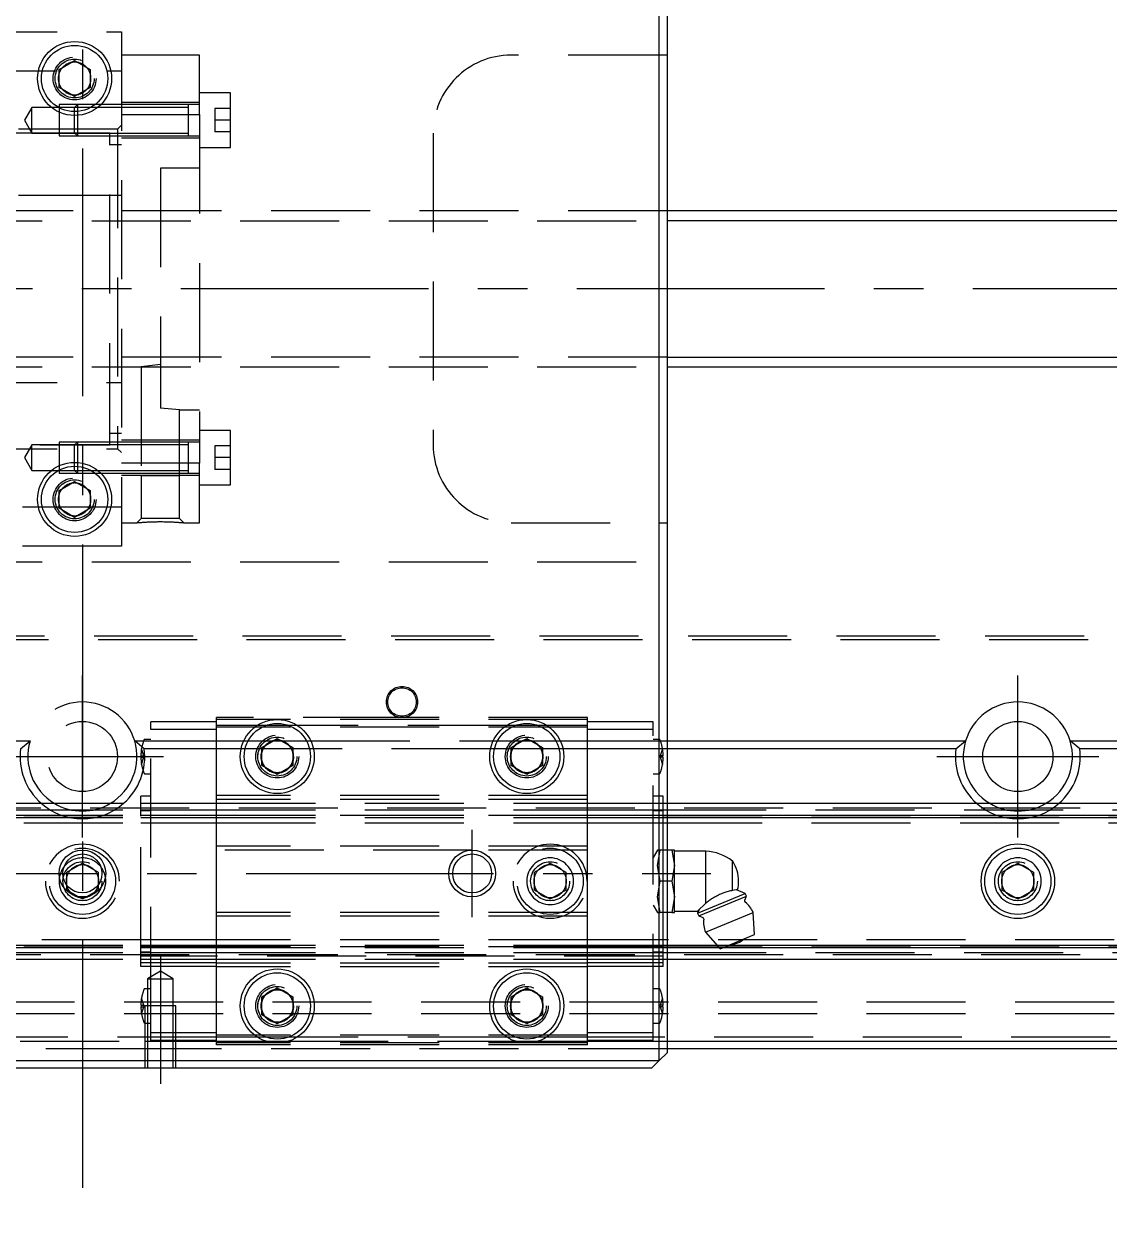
# Model space of a CAD drawing. Extents: x -14 to 1017, y -349 to 120.
# Drawn here: x 372.5 to 511.7, y -119.6 to 34 of the extents above; entities that cross this region are included whole.
import ezdxf

# ---------------------------------------------------------------- set-up
doc = ezdxf.new("R2010")
doc.units = 0
doc.linetypes.add('CENTER', pattern=[50.8, 31.75, -6.35, 6.35, -6.35])
doc.linetypes.add('DASHED', pattern=[19.05, 12.7, -6.35])
doc.layers.get('0').update_dxf_attribs({"linetype": 'CONTINUOUS'})
doc.layers.add('CENTER', color=1, linetype='CENTER')

msp = doc.modelspace()

# ---------------------------------------------------------------- linework, layer by layer
at = {"color": 7, "linetype": 'CONTINUOUS'}
for p, q in [((454, -99), (454, 99)), ((455, 98), (455, -98)), ((377, 28.15), (379, 29.31)), ((379, 29.31), (381, 28.15)), ((377, 25.85), (377, 28.15)), ((381, 28.15), (381, 25.85)), ((379, 24.69), (377, 25.85)), ((381, 25.85), (379, 24.69)), ((703, 10), (455, 10)), ((455, -10), (703, -10)), ((377, -25.85), (379, -24.69)), ((377, -28.15), (377, -25.85)), ((379, -24.69), (381, -25.85)), ((381, -25.85), (381, -28.15)), ((379, -29.31), (377, -28.15)), ((381, -28.15), (379, -29.31)), ((403, -58.85), (405, -57.69)), ((405, -57.69), (407, -58.85)), ((435, -58.85), (437, -57.69)), ((437, -57.69), (439, -58.85)), ((455, -58), (493.29, -58)), ((492.06, -59), (493.29, -58)), ((506.71, -58), (613.29, -58)), ((507.94, -59), (506.71, -58)), ((403, -61.15), (403, -58.85)), ((407, -58.85), (407, -61.15)), ((435, -61.15), (435, -58.85)), ((439, -58.85), (439, -61.15)), ((492.06, -59), (455, -59)), ((612.06, -59), (507.94, -59)), ((405, -62.31), (403, -61.15)), ((407, -61.15), (405, -62.31)), ((437, -62.31), (435, -61.15)), ((439, -61.15), (437, -62.31)), ((455, -66), (760, -66)), ((455, -67.52), (760, -67.52)), ((455, -67.8), (760, -67.8)), ((455.6, -72), (455, -72)), ((455.96, -72), (455.6, -72)), ((455.6, -72), (455.96, -74)), ((455.96, -74), (455.96, -72)), ((459.96, -72.15), (455.96, -72.15)), ((459.96, -78.83), (459.96, -72.15)), ((463.4, -77.18), (463.4, -73.4)), ((498, -74.85), (500, -73.69)), ((500, -73.69), (502, -74.85)), ((455.96, -74), (455.6, -76)), ((455.96, -78), (455.96, -74)), ((498, -77.15), (498, -74.85)), ((502, -74.85), (502, -77.15)), ((455.6, -76), (455, -76)), ((455.6, -76), (455.96, -78)), ((455.96, -78), (455.6, -80)), ((455.96, -80), (455.96, -78)), ((458.92, -80.08), (465.02, -77.56)), ((459.07, -80.45), (465.17, -77.93)), ((460.72, -78.27), (460.6, -78.35)), ((460.84, -78.2), (460.72, -78.27)), ((460.96, -78.12), (460.84, -78.2)), ((461.09, -78.05), (460.96, -78.12)), ((461.21, -77.98), (461.09, -78.05)), ((461.34, -77.91), (461.21, -77.98)), ((461.48, -77.85), (461.34, -77.91)), ((461.61, -77.78), (461.48, -77.85)), ((461.74, -77.72), (461.61, -77.78)), ((461.87, -77.66), (461.74, -77.72)), ((462, -77.61), (461.87, -77.66)), ((462.14, -77.55), (462, -77.61)), ((462.27, -77.5), (462.14, -77.55)), ((462.4, -77.46), (462.27, -77.5)), ((462.53, -77.41), (462.4, -77.46)), ((462.68, -77.36), (462.53, -77.41)), ((462.83, -77.32), (462.68, -77.36)), ((462.98, -77.28), (462.83, -77.32)), ((463.12, -77.24), (462.98, -77.28)), ((463.26, -77.21), (463.12, -77.24)), ((463.4, -77.18), (463.26, -77.21)), ((464.06, -77.07), (463.4, -77.18)), ((465.02, -77.56), (463.9, -77.09)), ((464.96, -78.44), (465.17, -77.93)), ((465.17, -77.93), (465.02, -77.56)), ((500, -78.31), (498, -77.15)), ((502, -77.15), (500, -78.31)), ((455.96, -79.85), (458.92, -79.85)), ((459.96, -78.83), (458.92, -79.85)), ((459.1, -79.64), (458.92, -80.08)), ((460.05, -78.75), (459.96, -78.83)), ((460.16, -78.67), (460.05, -78.75)), ((460.26, -78.59), (460.16, -78.67)), ((460.37, -78.51), (460.26, -78.59)), ((460.48, -78.43), (460.37, -78.51)), ((460.6, -78.35), (460.48, -78.43)), ((455.6, -80), (455, -80)), ((455.6, -80), (455.96, -80)), ((458.92, -80.08), (459.07, -80.45)), ((459.07, -80.45), (459.58, -80.66)), ((459.93, -82.53), (466.03, -80)), ((466.23, -82.84), (466.03, -80)), ((459.93, -82.53), (461.8, -84.68)), ((461.8, -84.68), (466.23, -82.84)), ((455, -84.2), (461.38, -84.2)), ((462.95, -84.2), (760, -84.2)), ((455, -84.48), (461.63, -84.48)), ((455, -86), (760, -86)), ((462.27, -84.48), (760, -84.48)), ((403, -90.85), (405, -89.69)), ((405, -89.69), (407, -90.85)), ((435, -90.85), (437, -89.69)), ((437, -89.69), (439, -90.85)), ((403, -93.15), (403, -90.85)), ((407, -90.85), (407, -93.15)), ((435, -93.15), (435, -90.85)), ((439, -90.85), (439, -93.15)), ((405, -94.31), (403, -93.15)), ((407, -93.15), (405, -94.31)), ((437, -94.31), (435, -93.15)), ((439, -93.15), (437, -94.31)), ((455, -96.5), (759, -96.5)), ((455, -98), (454, -99)), ((758, -97.5), (455, -97.5)), ((306, -99), (454, -99)), ((454, -99), (453, -100)), ((453, -100), (307, -100))]:
    msp.add_line(p, q, dxfattribs=at)
at = {"color": 3, "linetype": 'DASHED'}
for p, q in [((345, 33), (385, 33)), ((385, 33), (385, -33)), ((395, 30), (385, 30)), ((395, 22.36), (395, 30)), ((455, 30), (435, 30)), ((345, 28), (385, 28)), ((376.5, 27), (376.52, 27.3)), ((399, 25.15), (395, 25.15)), ((399, 18.15), (399, 25.15)), ((373.5, 23.3), (372.55, 21.65)), ((377, 23.3), (373.5, 23.3)), ((373.5, 20), (373.5, 23.3)), ((379.35, 23.65), (377, 23.65)), ((377, 23.65), (377, 23.25)), ((379, 23.3), (377, 23.3)), ((377, 23.25), (377, 22.69)), ((379.35, 23.65), (379, 23.3)), ((381.09, 23.3), (379, 23.3)), ((379, 22.75), (379, 23.3)), ((381.62, 23.65), (379.35, 23.65)), ((381.62, 23.65), (379.35, 23.65)), ((379.35, 23.65), (379.35, 22.76)), ((381.98, 23.3), (381.09, 23.3)), ((382.37, 23.65), (381.62, 23.65)), ((382.37, 23.65), (381.62, 23.65)), ((385, 23.3), (381.98, 23.3)), ((385, 23.65), (382.37, 23.65)), ((385, 23.65), (382.37, 23.65)), ((395, 23.9), (385, 23.9)), ((393.6, 23.65), (385, 23.65)), ((393.6, 23.3), (385, 23.3)), ((393.6, 23.65), (393.59, 23.65)), ((393.6, 23.65), (393.6, 23.65)), ((395, 23.65), (393.6, 23.65)), ((393.6, 23.3), (393.6, 23.65)), ((393.6, 19.65), (393.6, 23.65)), ((393.6, 20), (393.6, 23.3)), ((399, 23.15), (397, 23.15)), ((397, 23.15), (397, 21.65)), ((372.55, 21.65), (373.5, 20)), ((377, 22.69), (377, 19.65)), ((379, 22.25), (379, 22.75)), ((379, 20), (379, 22.25)), ((379.35, 22.76), (379.35, 22.26)), ((379.35, 22.26), (379.35, 19.65)), ((385, 22.36), (395, 22.36)), ((395, 22.36), (395, -22.36)), ((399, 21.65), (397, 21.65)), ((397, 21.65), (397, 20.15)), ((384.5, 20.5), (345, 20.5)), ((377, 20), (355.5, 20)), ((373.5, 20), (377, 20)), ((377, 20), (379, 20)), ((379, 20), (377, 20)), ((383.5, 20), (379, 20)), ((379, 20), (379.35, 19.65)), ((379, 20), (385, 20)), ((383.5, 19.65), (383.5, 20)), ((385, 21), (384.5, 20.5)), ((384.5, 20.5), (384.5, -20.5)), ((385, 20), (393.6, 20)), ((393.6, 19.65), (393.6, 20)), ((399, 20.15), (397, 20.15)), ((425, 20), (425, -20)), ((377, 19.65), (379.35, 19.65)), ((379.35, 19.65), (385, 19.65)), ((379.35, 19.65), (385, 19.65)), ((383.5, -19.65), (383.5, 19.65)), ((385, 18.5), (383.5, 18.5)), ((385, 19.65), (393.6, 19.65)), ((385, 19.4), (395, 19.4)), ((393.59, 19.65), (393.6, 19.65)), ((393.6, 19.65), (393.6, 19.65)), ((393.6, 19.65), (395, 19.65)), ((395, 18.15), (399, 18.15)), ((395, 15.5), (390, 15.5)), ((390, 15.5), (390, -15.3)), ((384.5, 12), (345, 12)), ((385, 12), (384.5, 12)), ((455, 10), (305, 10)), ((305, 8.75), (455, 8.75)), ((455, -8.75), (305, -8.75)), ((305, -10), (455, -10)), ((390, -9.69), (387.54, -10)), ((387.54, -10), (387.54, -24)), ((345, -12), (384.5, -12)), ((384.5, -12), (385, -12)), ((384.5, -12), (385, -12)), ((392.46, -15.5), (390, -15.3)), ((392.46, -24), (392.46, -15.5)), ((392.46, -15.5), (395, -15.5)), ((399, -18.15), (395, -18.15)), ((399, -25.15), (399, -18.15)), ((379.35, -19.65), (377, -19.65)), ((377, -19.65), (377, -22.69)), ((379.35, -19.65), (379, -20)), ((385, -19.65), (379.35, -19.65)), ((385, -19.65), (379.35, -19.65)), ((379.35, -19.65), (379.35, -22.26)), ((383.5, -18.5), (385, -18.5)), ((383.5, -20), (383.5, -19.65)), ((395, -19.4), (385, -19.4)), ((393.6, -19.65), (385, -19.65)), ((393.6, -19.65), (393.59, -19.65)), ((395, -19.65), (393.6, -19.65)), ((393.6, -19.65), (393.6, -19.65)), ((393.6, -20), (393.6, -19.65)), ((393.6, -23.65), (393.6, -19.65)), ((345, -20.5), (384.5, -20.5)), ((355.5, -20), (377, -20)), ((373.5, -20), (372.55, -21.65)), ((377, -20), (373.5, -20)), ((373.5, -21.65), (373.5, -20)), ((379, -20), (377, -20)), ((377, -20), (379, -20)), ((379, -20), (383.5, -20)), ((385, -20), (379, -20)), ((379, -22.25), (379, -20)), ((384.5, -20.5), (385, -21)), ((393.6, -20), (385, -20)), ((393.6, -23.3), (393.6, -20)), ((399, -20.15), (397, -20.15)), ((397, -20.15), (397, -21.65)), ((372.55, -21.65), (373.5, -23.3)), ((373.5, -23.3), (373.5, -21.65)), ((377, -22.69), (377, -23.25)), ((379, -22.75), (379, -22.25)), ((379, -23.3), (379, -22.75)), ((379.35, -22.26), (379.35, -22.76)), ((379.35, -22.76), (379.35, -23.65)), ((395, -22.36), (385, -22.36)), ((395, -30), (395, -22.36)), ((399, -21.65), (397, -21.65)), ((397, -21.65), (397, -23.15)), ((373.5, -23.3), (377, -23.3)), ((377, -23.25), (377, -23.65)), ((377, -23.3), (379, -23.3)), ((377, -23.65), (379.35, -23.65)), ((379, -23.3), (379.35, -23.65)), ((379, -23.3), (381.09, -23.3)), ((379.35, -23.65), (381.62, -23.65)), ((379.35, -23.65), (381.62, -23.65)), ((381.09, -23.3), (381.98, -23.3)), ((381.62, -23.65), (382.37, -23.65)), ((381.62, -23.65), (382.37, -23.65)), ((381.98, -23.3), (385, -23.3)), ((382.37, -23.65), (385, -23.65)), ((382.37, -23.65), (385, -23.65)), ((385, -23.3), (393.6, -23.3)), ((385, -23.65), (393.6, -23.65)), ((385, -23.9), (395, -23.9)), ((392.46, -24), (387.54, -24)), ((387.55, -24), (387.55, -29.45)), ((392.45, -29.45), (392.45, -24)), ((393.59, -23.65), (393.6, -23.65)), ((393.6, -23.65), (393.6, -23.3)), ((393.6, -23.65), (395, -23.65)), ((393.6, -23.65), (393.6, -23.65)), ((399, -23.15), (397, -23.15)), ((395, -25.15), (399, -25.15)), ((376.5, -27), (376.52, -26.7)), ((385, -28), (345, -28)), ((385, -30), (387, -30)), ((387.55, -29.45), (387, -30)), ((387, -30), (387.01, -30)), ((387, -30), (387, -30)), ((387.01, -30), (387.02, -30)), ((387.02, -30), (387.04, -30)), ((387.04, -30), (387.06, -29.99)), ((387.06, -29.99), (387.08, -29.99)), ((387.08, -29.99), (387.11, -29.99)), ((387.11, -29.99), (387.15, -29.99)), ((387.15, -29.99), (387.19, -29.98)), ((387.19, -29.98), (387.24, -29.98)), ((387.24, -29.98), (387.3, -29.97)), ((387.3, -29.97), (387.37, -29.97)), ((387.37, -29.97), (387.44, -29.96)), ((387.44, -29.96), (387.52, -29.96)), ((387.52, -29.96), (387.61, -29.95)), ((392.45, -29.45), (387.55, -29.45)), ((387.61, -29.95), (387.7, -29.94)), ((387.7, -29.94), (387.8, -29.94)), ((387.8, -29.94), (387.9, -29.93)), ((387.9, -29.93), (388.01, -29.92)), ((388.01, -29.92), (388.12, -29.92)), ((388.12, -29.92), (388.24, -29.91)), ((388.24, -29.91), (388.35, -29.9)), ((388.35, -29.9), (388.48, -29.9)), ((388.48, -29.9), (388.61, -29.89)), ((388.61, -29.89), (388.74, -29.89)), ((388.74, -29.89), (388.87, -29.88)), ((388.87, -29.88), (389.01, -29.88)), ((389.01, -29.88), (389.15, -29.87)), ((389.15, -29.87), (389.28, -29.87)), ((389.28, -29.87), (389.42, -29.87)), ((389.42, -29.87), (389.57, -29.87)), ((389.57, -29.87), (389.71, -29.86)), ((389.71, -29.86), (389.85, -29.86)), ((389.85, -29.86), (390, -29.86)), ((390, -29.86), (390.15, -29.86)), ((390.15, -29.86), (390.29, -29.86)), ((390.29, -29.86), (390.43, -29.87)), ((390.43, -29.87), (390.57, -29.87)), ((390.57, -29.87), (390.72, -29.87)), ((390.72, -29.87), (390.85, -29.87)), ((390.85, -29.87), (390.99, -29.88)), ((390.99, -29.88), (391.13, -29.88)), ((391.13, -29.88), (391.26, -29.89)), ((391.26, -29.89), (391.39, -29.89)), ((391.39, -29.89), (391.52, -29.9)), ((391.52, -29.9), (391.65, -29.9)), ((391.65, -29.9), (391.76, -29.91)), ((391.76, -29.91), (391.88, -29.92)), ((391.88, -29.92), (391.99, -29.92)), ((391.99, -29.92), (392.1, -29.93)), ((392.1, -29.93), (392.2, -29.94)), ((392.2, -29.94), (392.3, -29.94)), ((392.3, -29.94), (392.39, -29.95)), ((392.39, -29.95), (392.48, -29.96)), ((393, -30), (392.45, -29.45)), ((392.48, -29.96), (392.54, -29.96)), ((392.54, -29.96), (392.6, -29.97)), ((392.6, -29.97), (392.66, -29.97)), ((392.66, -29.97), (392.71, -29.98)), ((392.71, -29.98), (392.76, -29.98)), ((392.76, -29.98), (392.81, -29.98)), ((392.81, -29.98), (392.85, -29.99)), ((392.85, -29.99), (392.89, -29.99)), ((392.89, -29.99), (392.92, -29.99)), ((392.92, -29.99), (392.94, -29.99)), ((392.94, -29.99), (392.97, -30)), ((392.97, -30), (392.99, -30)), ((393, -30), (392.98, -30)), ((392.99, -30), (393, -30)), ((393, -30), (393, -30)), ((393, -30), (395, -30)), ((435, -30), (455, -30)), ((385, -33), (345, -33)), ((305, -35), (455, -35)), ((0.5, -44.5), (759.5, -44.5)), ((1, -45), (759, -45)), ((397.2, -56), (397.2, -55)), ((421, -55), (397.2, -55)), ((444.8, -55.25), (397.2, -55.25)), ((444.8, -55), (421, -55)), ((444.8, -56), (444.8, -55)), ((388.77, -56.55), (388.77, -55.55)), ((397.2, -55.55), (388.77, -55.55)), ((388.77, -92), (388.77, -56.55)), ((397.2, -56.55), (388.77, -56.55)), ((402.44, -56), (397.2, -56)), ((397.2, -65), (397.2, -56)), ((444.8, -56.25), (397.2, -56.25)), ((403.56, -56), (402.44, -56)), ((406.44, -56), (403.56, -56)), ((407.56, -56), (406.44, -56)), ((434.44, -56), (407.56, -56)), ((435.56, -56), (434.44, -56)), ((438.44, -56), (435.56, -56)), ((439.56, -56), (438.44, -56)), ((444.8, -56), (439.56, -56)), ((453.23, -55.55), (444.8, -55.55)), ((444.8, -65), (444.8, -56)), ((453.23, -56.55), (444.8, -56.55)), ((453.23, -56.55), (453.23, -55.55)), ((453.23, -95.45), (453.23, -56.55)), ((362.8, -58), (373.29, -58)), ((372.06, -59), (373.29, -58)), ((386.71, -58), (397.2, -58)), ((387.94, -59), (386.71, -58)), ((388.77, -57.8), (387.99, -57.8)), ((397.2, -58), (400.69, -58)), ((400.69, -58), (401.25, -58)), ((401.25, -58), (403.11, -58)), ((403.11, -58), (403.5, -58)), ((403.5, -58), (404.36, -58)), ((404.36, -58), (404.46, -58)), ((404.46, -58), (404.5, -58)), ((404.5, -58), (405.5, -58)), ((405.5, -58), (405.54, -58)), ((405.54, -58), (405.64, -58)), ((405.64, -58), (406.5, -58)), ((406.5, -58), (406.89, -58)), ((406.89, -58), (408.75, -58)), ((408.75, -58), (409.31, -58)), ((409.31, -58), (432.69, -58)), ((432.69, -58), (433.25, -58)), ((433.25, -58), (435.11, -58)), ((435.11, -58), (435.5, -58)), ((435.5, -58), (436.36, -58)), ((436.36, -58), (436.46, -58)), ((436.46, -58), (436.5, -58)), ((436.5, -58), (437.5, -58)), ((437.5, -58), (437.54, -58)), ((437.54, -58), (437.64, -58)), ((437.64, -58), (438.5, -58)), ((438.5, -58), (438.89, -58)), ((438.89, -58), (440.75, -58)), ((440.75, -58), (441.31, -58)), ((441.31, -58), (444.8, -58)), ((444.8, -58), (453.23, -58)), ((454.01, -57.8), (453.23, -57.8)), ((453.23, -58), (454.16, -58)), ((454.16, -58), (455, -58)), ((387.58, -59.9), (387.5, -59.9)), ((387.9, -59.9), (387.58, -59)), ((387.58, -59.9), (387.9, -59.9)), ((387.58, -60.1), (387.58, -59.9)), ((387.9, -59.9), (387.94, -60)), ((397.2, -59), (387.94, -59)), ((400.36, -59), (397.2, -59)), ((400.87, -59), (400.36, -59)), ((402.44, -59), (400.87, -59)), ((402.71, -59), (402.44, -59)), ((402.5, -60), (402.53, -59.59)), ((403, -59), (402.71, -59)), ((403.15, -59), (403, -59)), ((403.2, -59), (403.15, -59)), ((406.8, -59), (403.2, -59)), ((406.85, -59), (406.8, -59)), ((407, -59), (406.85, -59)), ((407.29, -59), (407, -59)), ((407.56, -59), (407.29, -59)), ((409.13, -59), (407.56, -59)), ((409.64, -59), (409.13, -59)), ((432.36, -59), (409.64, -59)), ((432.87, -59), (432.36, -59)), ((434.44, -59), (432.87, -59)), ((434.71, -59), (434.44, -59)), ((434.5, -60), (434.53, -59.59)), ((435, -59), (434.71, -59)), ((435.15, -59), (435, -59)), ((435.2, -59), (435.15, -59)), ((438.8, -59), (435.2, -59)), ((438.85, -59), (438.8, -59)), ((439, -59), (438.85, -59)), ((439.29, -59), (439, -59)), ((439.56, -59), (439.29, -59)), ((441.13, -59), (439.56, -59)), ((441.64, -59), (441.13, -59)), ((444.8, -59), (441.64, -59)), ((453.23, -59), (444.8, -59)), ((454.42, -59), (453.23, -59)), ((454.1, -59.9), (454.06, -60)), ((454.42, -59), (454.1, -59.9)), ((454.42, -59.9), (454.1, -59.9)), ((455, -59), (454.42, -59)), ((454.5, -59.9), (454.42, -59.9)), ((454.42, -59.9), (454.42, -60.1)), ((387.5, -60.1), (387.58, -60.1)), ((387.58, -61), (387.9, -60.1)), ((387.58, -60.1), (387.9, -60.1)), ((387.9, -60.1), (387.94, -60)), ((454.1, -60.1), (454.06, -60)), ((454.1, -60.1), (454.42, -61)), ((454.42, -60.1), (454.1, -60.1)), ((454.42, -60.1), (454.5, -60.1)), ((387.99, -62.2), (388.77, -62.2)), ((453.23, -62.2), (454.01, -62.2)), ((371.23, -66), (372.5, -66)), ((372.5, -66), (387.5, -66)), ((388.77, -65.07), (387.5, -65.07)), ((387.5, -67.67), (387.5, -65.07)), ((388.77, -65.08), (387.5, -65.08)), ((387.5, -66), (397.2, -66)), ((397.2, -65.5), (397.2, -65)), ((444.8, -65), (397.2, -65)), ((397.2, -71.5), (397.2, -65.5)), ((444.8, -65.5), (397.2, -65.5)), ((397.2, -66), (444.8, -66)), ((444.8, -65.5), (444.8, -65)), ((444.8, -71.5), (444.8, -65.5)), ((444.8, -66), (453.23, -66)), ((454.5, -65.07), (453.23, -65.07)), ((454.5, -65.08), (453.23, -65.08)), ((453.23, -66), (454.5, -66)), ((454.5, -67.67), (454.5, -65.07)), ((454.5, -66), (455, -66)), ((0, -66.6), (760, -66.6)), ((371.23, -66.85), (372.5, -66.85)), ((371.23, -67.52), (372.5, -67.52)), ((372.5, -66.85), (387.5, -66.85)), ((372.5, -67.52), (387.5, -67.52)), ((372.5, -67.58), (387.5, -67.58)), ((387.5, -66.85), (397.2, -66.85)), ((387.5, -66.92), (388.77, -66.92)), ((387.5, -67.52), (397.2, -67.52)), ((397.2, -67.58), (387.5, -67.58)), ((397.2, -66.85), (444.8, -66.85)), ((397.2, -67.52), (444.8, -67.52)), ((444.8, -67.58), (397.2, -67.58)), ((444.8, -66.85), (453.23, -66.85)), ((444.8, -67.52), (453.23, -67.52)), ((453.23, -67.58), (444.8, -67.58)), ((453.23, -66.85), (454.5, -66.85)), ((453.23, -66.92), (454.5, -66.92)), ((453.23, -67.52), (454.5, -67.52)), ((454.5, -67.58), (453.23, -67.58)), ((454.5, -66.85), (455, -66.85)), ((454.5, -67.52), (455, -67.52)), ((454.5, -67.58), (760, -67.58)), ((455, -66.85), (760, -66.85)), ((371.23, -67.8), (372.5, -67.8)), ((372.5, -67.8), (387.5, -67.8)), ((372.5, -68.5), (387.5, -68.5)), ((387.5, -84.33), (387.5, -67.67)), ((387.5, -67.8), (397.2, -67.8)), ((387.5, -68.5), (397.2, -68.5)), ((397.2, -67.8), (444.8, -67.8)), ((397.2, -68.5), (444.8, -68.5)), ((444.8, -67.8), (453.23, -67.8)), ((444.8, -68.5), (453.23, -68.5)), ((453.23, -67.8), (454.5, -67.8)), ((453.23, -68.5), (454.5, -68.5)), ((454.5, -72), (454.5, -67.67)), ((454.5, -67.8), (455, -67.8)), ((454.5, -68.5), (760, -68.5)), ((397.2, -72), (397.2, -71.5)), ((444.8, -71.5), (397.2, -71.5)), ((397.2, -80), (397.2, -72)), ((430, -72), (397.2, -72)), ((444.8, -72), (430, -72)), ((444.8, -72), (444.8, -71.5)), ((444.8, -80), (444.8, -72)), ((453.78, -72), (453.23, -72.94)), ((454.13, -72), (453.78, -72)), ((453.78, -74), (454.13, -72)), ((455, -72), (454.13, -72)), ((454.5, -80), (454.5, -72)), ((378, -74.85), (380, -73.69)), ((380, -73.69), (382, -74.85)), ((438, -74.85), (440, -73.69)), ((440, -73.69), (442, -74.85)), ((378, -76.5), (378, -74.85)), ((382, -74.85), (382, -76.5)), ((438, -77.15), (438, -74.85)), ((442, -74.85), (442, -77.15)), ((454.13, -76), (453.78, -74)), ((377.5, -76), (377.53, -75.59)), ((378, -77.15), (378, -76.5)), ((382, -76.5), (382, -77.15)), ((437.5, -76), (437.53, -75.59)), ((453.78, -78), (454.13, -76)), ((455, -76), (454.13, -76)), ((497.5, -76), (497.53, -75.59)), ((380, -78.31), (378, -77.15)), ((382, -77.15), (380, -78.31)), ((440, -78.31), (438, -77.15)), ((442, -77.15), (440, -78.31)), ((454.13, -80), (453.78, -78)), ((453.23, -79.06), (453.78, -80)), ((397.2, -80.5), (397.2, -80)), ((444.8, -80), (397.2, -80)), ((397.2, -86.5), (397.2, -80.5)), ((444.8, -80.5), (397.2, -80.5)), ((444.8, -80.5), (444.8, -80)), ((444.8, -86.5), (444.8, -80.5)), ((453.78, -80), (454.13, -80)), ((455, -80), (454.13, -80)), ((454.5, -84.33), (454.5, -80)), ((371.23, -84.2), (372.5, -84.2)), ((387.5, -83.5), (372.5, -83.5)), ((372.5, -84.2), (387.5, -84.2)), ((372.5, -84.42), (387.5, -84.42)), ((397.2, -83.5), (387.5, -83.5)), ((387.5, -84.2), (397.2, -84.2)), ((387.5, -86.93), (387.5, -84.33)), ((397.2, -84.42), (387.5, -84.42)), ((444.8, -83.5), (397.2, -83.5)), ((397.2, -84.2), (444.8, -84.2)), ((444.8, -84.42), (397.2, -84.42)), ((453.23, -83.5), (444.8, -83.5)), ((444.8, -84.2), (453.23, -84.2)), ((453.23, -84.42), (444.8, -84.42)), ((454.5, -83.5), (453.23, -83.5)), ((453.23, -84.2), (454.5, -84.2)), ((454.5, -84.42), (453.23, -84.42)), ((760, -83.5), (454.5, -83.5)), ((454.5, -84.2), (455, -84.2)), ((454.5, -86.93), (454.5, -84.33)), ((454.5, -84.42), (760, -84.42)), ((461.38, -84.2), (462.95, -84.2)), ((0, -85.4), (760, -85.4)), ((371.23, -84.48), (372.5, -84.48)), ((371.23, -85.15), (372.5, -85.15)), ((371.23, -86), (372.5, -86)), ((372.5, -84.48), (387.5, -84.48)), ((372.5, -85.15), (387.5, -85.15)), ((372.5, -86), (387.5, -86)), ((387.5, -84.48), (397.2, -84.48)), ((388.77, -85.08), (387.5, -85.08)), ((387.5, -85.15), (397.2, -85.15)), ((454.5, -85.6), (387.5, -85.6)), ((387.5, -86), (397.2, -86)), ((397.2, -84.48), (444.8, -84.48)), ((397.2, -85.15), (444.8, -85.15)), ((397.2, -86), (444.8, -86)), ((444.8, -84.48), (453.23, -84.48)), ((444.8, -85.15), (453.23, -85.15)), ((444.8, -86), (453.23, -86)), ((453.23, -84.48), (454.5, -84.48)), ((454.5, -85.08), (453.23, -85.08)), ((453.23, -85.15), (454.5, -85.15)), ((453.23, -86), (454.5, -86)), ((454.5, -84.48), (455, -84.48)), ((454.5, -85.15), (455, -85.15)), ((454.5, -86), (455, -86)), ((455, -85.15), (760, -85.15)), ((461.63, -84.48), (462.27, -84.48)), ((388.77, -86.46), (387.5, -86.46)), ((388.77, -86.92), (387.5, -86.92)), ((388.77, -86.93), (387.5, -86.93)), ((390, -87.55), (388.35, -88.5)), ((397.2, -86.46), (388.77, -86.46)), ((397.2, -86.93), (388.77, -86.93)), ((391.65, -88.5), (390, -87.55)), ((397.2, -87), (397.2, -86.5)), ((444.8, -86.5), (397.2, -86.5)), ((397.2, -96), (397.2, -87)), ((444.8, -87), (397.2, -87)), ((453.23, -86.46), (444.8, -86.46)), ((444.8, -87), (444.8, -86.5)), ((453.23, -86.93), (444.8, -86.93)), ((444.8, -96), (444.8, -87)), ((454.5, -86.46), (453.23, -86.46)), ((454.5, -86.92), (453.23, -86.92)), ((454.5, -86.93), (453.23, -86.93)), ((388.35, -88.5), (388.35, -92)), ((388.35, -88.5), (391.65, -88.5)), ((391.65, -92), (391.65, -88.5)), ((388.77, -89.8), (387.99, -89.8)), ((454.01, -89.8), (453.23, -89.8)), ((760, -91.5), (0, -91.5)), ((387.58, -91.9), (387.5, -91.9)), ((387.5, -92.1), (387.58, -92.1)), ((387.9, -91.9), (387.58, -91)), ((387.58, -91.9), (387.9, -91.9)), ((387.58, -92.1), (387.58, -91.9)), ((387.58, -93), (387.9, -92.1)), ((387.58, -92.1), (387.9, -92.1)), ((387.9, -91.9), (387.94, -92)), ((387.9, -92.1), (387.94, -92)), ((388, -92), (388, -100)), ((392, -92), (388, -92)), ((388.35, -92), (388.35, -100)), ((388.77, -95.45), (388.77, -92)), ((391.65, -100), (391.65, -92)), ((392, -100), (392, -92)), ((402.5, -92), (402.53, -91.59)), ((434.5, -92), (434.53, -91.59)), ((454.1, -91.9), (454.06, -92)), ((454.1, -92.1), (454.06, -92)), ((454.42, -91), (454.1, -91.9)), ((454.42, -91.9), (454.1, -91.9)), ((454.1, -92.1), (454.42, -93)), ((454.42, -92.1), (454.1, -92.1)), ((454.5, -91.9), (454.42, -91.9)), ((454.42, -91.9), (454.42, -92.1)), ((454.42, -92.1), (454.5, -92.1)), ((760, -93), (0, -93)), ((387.99, -94.2), (388, -94.2)), ((388, -94.2), (388.77, -94.2)), ((453.23, -94.2), (454.01, -94.2)), ((397.2, -96), (362.8, -96)), ((372, -96.5), (388, -96.5)), ((388, -96.5), (392, -96.5)), ((388.77, -96.45), (388.77, -95.45)), ((392, -95.45), (388.77, -95.45)), ((392, -96.45), (388.77, -96.45)), ((397.2, -95.45), (392, -95.45)), ((397.2, -96.45), (392, -96.45)), ((392, -96.5), (397.2, -96.5)), ((444.8, -95.75), (397.2, -95.75)), ((397.2, -97), (397.2, -96)), ((402.44, -96), (397.2, -96)), ((397.2, -96.5), (403.48, -96.5)), ((444.8, -96.75), (397.2, -96.75)), ((403.56, -96), (402.44, -96)), ((403.48, -96.5), (406.52, -96.5)), ((406.44, -96), (403.56, -96)), ((407.56, -96), (406.44, -96)), ((406.52, -96.5), (435.48, -96.5)), ((434.44, -96), (407.56, -96)), ((435.56, -96), (434.44, -96)), ((435.48, -96.5), (438.52, -96.5)), ((438.44, -96), (435.56, -96)), ((439.56, -96), (438.44, -96)), ((438.52, -96.5), (444.8, -96.5)), ((444.8, -96), (439.56, -96)), ((453.23, -95.45), (444.8, -95.45)), ((444.8, -97), (444.8, -96)), ((759.5, -96), (444.8, -96)), ((453.23, -96.45), (444.8, -96.45)), ((444.8, -96.5), (455, -96.5)), ((453.23, -96.45), (453.23, -95.45)), ((388, -97.5), (372, -97.5)), ((392, -97.5), (388, -97.5)), ((455, -97.5), (392, -97.5)), ((444.8, -97), (397.2, -97))]:
    msp.add_line(p, q, dxfattribs=at)
at = {"color": 3, "linetype": 'CONTINUOUS'}
for p, q in [((703, 8.75), (455, 8.75)), ((455, -8.75), (703, -8.75))]:
    msp.add_line(p, q, dxfattribs=at)
at = {"color": 7, "linetype": 'CONTINUOUS'}
for centre, radius in [((379, 27), 4.75), ((379, 27), 4.25), ((379, -27), 4.75), ((379, -27), 4.25), ((405, -60), 4.75), ((437, -60), 4.75), ((405, -60), 4.25), ((437, -60), 4.25), ((500, -60), 4.5), ((380, -75), 3), ((500, -76), 4.25), ((380, -75), 2.5), ((430, -75), 2.5), ((405, -92), 4.75), ((437, -92), 4.75), ((405, -92), 4.25), ((437, -92), 4.25)]:
    msp.add_circle(centre, radius, dxfattribs=at)
at = {"color": 3, "linetype": 'DASHED'}
for centre, radius in [((379, 27), 2.75), ((379, 27), 2.5), ((379, -27), 2.75), ((379, -27), 2.5), ((421, -53), 2), ((421, -53), 1.83), ((380, -60), 4.5), ((405, -60), 2.75), ((405, -60), 2.5), ((405, -60), 2.07), ((437, -60), 2.75), ((437, -60), 2.5), ((437, -60), 2.07), ((380, -76), 4.25), ((440, -76), 4.25), ((380, -76), 2.5), ((440, -76), 2.5), ((500, -76), 2.5), ((405, -92), 2.75), ((405, -92), 2.5), ((405, -92), 2.07), ((437, -92), 2.75), ((437, -92), 2.5), ((437, -92), 2.07)]:
    msp.add_circle(centre, radius, dxfattribs=at)
at = {"color": 3, "linetype": 'CONTINUOUS'}
msp.add_circle((430, -75), 3, dxfattribs=at)
at = {"color": 3, "linetype": 'DASHED'}
for centre, radius, start, end in [((435, 20), 10, 90, 180), ((379, 27), 2.1, 137.7528, 162.2472), ((379, 27), 2.1, 102.2472, 137.7528), ((379, 27), 2.1, 77.7528, 102.2472), ((379, 27), 2.1, 42.2472, 77.7528), ((379, 27), 2.1, 17.7528, 42.2472), ((379, 27), 2.1, 162.2472, 180), ((379, 27), 2.1, 180, 197.7528), ((379, 27), 2.1, 197.7528, 222.2472), ((379, 27), 2.1, 317.7528, 342.2472), ((379, 27), 2.1, 342.2472, 17.7528), ((379, 27), 2.1, 222.2472, 257.7528), ((379, 27), 2.1, 257.7528, 282.2472), ((379, 27), 2.1, 282.2472, 317.7528), ((435, -20), 10, 180, 270), ((379, -27), 2.1, 137.7528, 162.2472), ((379, -27), 2.1, 102.2472, 137.7528), ((379, -27), 2.1, 77.7528, 102.2472), ((379, -27), 2.1, 42.2472, 77.7528), ((379, -27), 2.1, 17.7528, 42.2472), ((379, -27), 2.1, 162.2472, 180), ((379, -27), 2.1, 180, 197.7528), ((379, -27), 2.1, 197.7528, 222.2472), ((379, -27), 2.1, 317.7528, 342.2472), ((379, -27), 2.1, 342.2472, 17.7528), ((379, -27), 2.1, 222.2472, 257.7528), ((379, -27), 2.1, 257.7528, 282.2472), ((379, -27), 2.1, 282.2472, 317.7528), ((380, -60), 7, 16.6015, 163.3985), ((380, -60), 7, 163.3985, 238.9973), ((380, -60), 7, 301.0027, 16.6015), ((393.5, -60), 6, 159.1494, 170.4059), ((387.99, -57.9), 0.1, 90, 159.1494), ((405, -60), 2.1, 102.2472, 137.7528), ((405, -60), 2.06, 105.9141, 134.0859), ((405, -60), 2.06, 74.0859, 105.9141), ((405, -60), 2.1, 77.7528, 102.2472), ((405, -60), 2.1, 42.2472, 77.7528), ((405, -60), 2.06, 45.9141, 74.0859), ((437, -60), 2.1, 102.2472, 137.7528), ((437, -60), 2.06, 105.9141, 134.0859), ((437, -60), 2.06, 74.0859, 105.9141), ((437, -60), 2.1, 77.7528, 102.2472), ((437, -60), 2.1, 42.2472, 77.7528), ((437, -60), 2.06, 45.9141, 74.0859), ((454.01, -57.9), 0.1, 20.8506, 90), ((448.5, -60), 6, 9.5941, 20.8506), ((380, -60), 8, 172.8192, 228.5904), ((380, -60), 8, 311.4096, 7.1808), ((393.5, -60), 6, 170.4203, 179.0449), ((405, -60), 2.1, 162.2472, 180), ((405, -60), 2.06, 165.9141, 180), ((405, -60), 2.06, 134.0859, 165.9141), ((405, -60), 2.1, 137.7528, 162.2472), ((405, -60), 2.06, 14.0859, 45.9141), ((405, -60), 2.1, 17.7528, 42.2472), ((405, -60), 2.1, 342.2472, 17.7528), ((405, -60), 2.06, 345.9141, 14.0859), ((437, -60), 2.1, 162.2472, 180), ((437, -60), 2.06, 165.9141, 180), ((437, -60), 2.06, 134.0859, 165.9141), ((437, -60), 2.1, 137.7528, 162.2472), ((437, -60), 2.06, 14.0859, 45.9141), ((437, -60), 2.1, 17.7528, 42.2472), ((437, -60), 2.1, 342.2472, 17.7528), ((437, -60), 2.06, 345.9141, 14.0859), ((448.5, -60), 6, 0.9551, 9.5797), ((393.5, -60), 6, 180.9551, 189.5797), ((393.5, -60), 6, 189.5941, 200.8506), ((405, -60), 2.1, 180, 197.7528), ((405, -60), 2.06, 180, 194.0859), ((405, -60), 2.06, 194.0859, 225.9141), ((405, -60), 2.1, 197.7528, 222.2472), ((405, -60), 2.1, 222.2472, 257.7528), ((405, -60), 2.1, 282.2472, 317.7528), ((405, -60), 2.06, 314.0859, 345.9141), ((405, -60), 2.1, 317.7528, 342.2472), ((437, -60), 2.1, 180, 197.7528), ((437, -60), 2.06, 180, 194.0859), ((437, -60), 2.06, 194.0859, 225.9141), ((437, -60), 2.1, 197.7528, 222.2472), ((437, -60), 2.1, 222.2472, 257.7528), ((437, -60), 2.1, 282.2472, 317.7528), ((437, -60), 2.06, 314.0859, 345.9141), ((437, -60), 2.1, 317.7528, 342.2472), ((448.5, -60), 6, 339.1494, 350.4059), ((448.5, -60), 6, 350.4203, 359.0449), ((387.99, -62.1), 0.1, 200.8506, 270), ((405, -60), 2.06, 225.9141, 254.0859), ((405, -60), 2.06, 254.0859, 285.9141), ((405, -60), 2.1, 257.7528, 282.2472), ((405, -60), 2.06, 285.9141, 314.0859), ((437, -60), 2.06, 225.9141, 254.0859), ((437, -60), 2.06, 254.0859, 285.9141), ((437, -60), 2.1, 257.7528, 282.2472), ((437, -60), 2.06, 285.9141, 314.0859), ((454.01, -62.1), 0.1, 270, 339.1494), ((380, -60), 8, 228.5904, 311.4096), ((380, -60), 7, 238.9973, 301.0027), ((500, -60), 8, 228.5904, 311.4096), ((500, -60), 7, 238.9973, 301.0027), ((380, -76), 4.75, 0, 180), ((440, -76), 4.75, 0, 180), ((380, -76), 3, 38.6822, 141.3178), ((440, -76), 3, 0, 180), ((500, -76), 3, 0, 180), ((380, -76), 3, 141.3178, 180), ((380, -76), 2.1, 137.7528, 162.2472), ((380, -76), 2.1, 102.2472, 137.7528), ((380, -76), 2.1, 77.7528, 102.2472), ((380, -76), 2.1, 42.2472, 77.7528), ((380, -76), 2.1, 17.7528, 42.2472), ((380, -76), 3, 0, 38.6822), ((440, -76), 2.1, 137.7528, 162.2472), ((440, -76), 2.1, 102.2472, 137.7528), ((440, -76), 2.1, 77.7528, 102.2472), ((440, -76), 2.1, 42.2472, 77.7528), ((440, -76), 2.1, 17.7528, 42.2472), ((500, -76), 2.1, 137.7528, 162.2472), ((500, -76), 2.1, 102.2472, 137.7528), ((500, -76), 2.1, 77.7528, 102.2472), ((500, -76), 2.1, 42.2472, 77.7528), ((500, -76), 2.1, 17.7528, 42.2472), ((380, -76), 4.75, 180, 0), ((380, -76), 3, 180, 0), ((380, -76), 2.1, 162.2472, 180), ((380, -76), 2.1, 180, 191.537), ((380, -76), 2.1, 191.537, 197.7528), ((380, -76), 2.1, 197.7528, 222.2472), ((380, -76), 2.1, 317.7528, 342.2472), ((380, -76), 2.1, 348.463, 17.7528), ((380, -76), 2.1, 342.2472, 348.463), ((440, -76), 4.75, 180, 0), ((440, -76), 3, 180, 0), ((440, -76), 2.1, 162.2472, 180), ((440, -76), 2.1, 180, 197.7528), ((440, -76), 2.1, 197.7528, 222.2472), ((440, -76), 2.1, 317.7528, 342.2472), ((440, -76), 2.1, 342.2472, 17.7528), ((500, -76), 3, 180, 0), ((500, -76), 2.1, 162.2472, 180), ((500, -76), 2.1, 180, 197.7528), ((500, -76), 2.1, 197.7528, 222.2472), ((500, -76), 2.1, 317.7528, 342.2472), ((500, -76), 2.1, 342.2472, 17.7528), ((380, -76), 2.1, 222.2472, 257.7528), ((380, -76), 2.1, 257.7528, 282.2472), ((380, -76), 2.1, 282.2472, 317.7528), ((440, -76), 2.1, 222.2472, 257.7528), ((440, -76), 2.1, 257.7528, 282.2472), ((440, -76), 2.1, 282.2472, 317.7528), ((500, -76), 2.1, 222.2472, 257.7528), ((500, -76), 2.1, 257.7528, 282.2472), ((500, -76), 2.1, 282.2472, 317.7528), ((393.5, -92), 6, 159.1494, 170.4059), ((387.99, -89.9), 0.1, 90, 159.1494), ((405, -92), 2.06, 134.0859, 165.9141), ((405, -92), 2.1, 137.7528, 162.2472), ((405, -92), 2.1, 102.2472, 137.7528), ((405, -92), 2.06, 105.9141, 134.0859), ((405, -92), 2.06, 74.0859, 105.9141), ((405, -92), 2.1, 77.7528, 102.2472), ((405, -92), 2.1, 42.2472, 77.7528), ((405, -92), 2.06, 45.9141, 74.0859), ((405, -92), 2.06, 14.0859, 45.9141), ((405, -92), 2.1, 17.7528, 42.2472), ((437, -92), 2.06, 134.0859, 165.9141), ((437, -92), 2.1, 137.7528, 162.2472), ((437, -92), 2.1, 102.2472, 137.7528), ((437, -92), 2.06, 105.9141, 134.0859), ((437, -92), 2.06, 74.0859, 105.9141), ((437, -92), 2.1, 77.7528, 102.2472), ((437, -92), 2.1, 42.2472, 77.7528), ((437, -92), 2.06, 45.9141, 74.0859), ((437, -92), 2.06, 14.0859, 45.9141), ((437, -92), 2.1, 17.7528, 42.2472), ((454.01, -89.9), 0.1, 20.8506, 90), ((448.5, -92), 6, 9.5941, 20.8506), ((393.5, -92), 6, 170.4203, 179.0449), ((393.5, -92), 6, 180.9551, 189.5797), ((405, -92), 2.1, 162.2472, 180), ((405, -92), 2.1, 180, 197.7528), ((405, -92), 2.06, 165.9141, 180), ((405, -92), 2.06, 180, 194.0859), ((405, -92), 2.1, 342.2472, 17.7528), ((405, -92), 2.06, 345.9141, 14.0859), ((437, -92), 2.1, 162.2472, 180), ((437, -92), 2.1, 180, 197.7528), ((437, -92), 2.06, 165.9141, 180), ((437, -92), 2.06, 180, 194.0859), ((437, -92), 2.1, 342.2472, 17.7528), ((437, -92), 2.06, 345.9141, 14.0859), ((448.5, -92), 6, 0.9551, 9.5797), ((448.5, -92), 6, 350.4203, 359.0449), ((393.5, -92), 6, 189.5941, 200.8506), ((405, -92), 2.06, 194.0859, 225.9141), ((405, -92), 2.1, 197.7528, 222.2472), ((405, -92), 2.1, 222.2472, 257.7528), ((405, -92), 2.06, 225.9141, 254.0859), ((405, -92), 2.1, 282.2472, 317.7528), ((405, -92), 2.06, 285.9141, 314.0859), ((405, -92), 2.06, 314.0859, 345.9141), ((405, -92), 2.1, 317.7528, 342.2472), ((437, -92), 2.06, 194.0859, 225.9141), ((437, -92), 2.1, 197.7528, 222.2472), ((437, -92), 2.1, 222.2472, 257.7528), ((437, -92), 2.06, 225.9141, 254.0859), ((437, -92), 2.1, 282.2472, 317.7528), ((437, -92), 2.06, 285.9141, 314.0859), ((437, -92), 2.06, 314.0859, 345.9141), ((437, -92), 2.1, 317.7528, 342.2472), ((448.5, -92), 6, 339.1494, 350.4059), ((387.99, -94.1), 0.1, 200.8506, 270), ((405, -92), 2.06, 254.0859, 285.9141), ((405, -92), 2.1, 257.7528, 282.2472), ((437, -92), 2.06, 254.0859, 285.9141), ((437, -92), 2.1, 257.7528, 282.2472), ((454.01, -94.1), 0.1, 270, 339.1494)]:
    msp.add_arc(centre, radius, start, end, dxfattribs=at)
at = {"color": 7, "linetype": 'CONTINUOUS'}
for centre, radius, start, end in [((500, -60), 7, 16.6015, 163.3985), ((500, -60), 7, 163.3985, 238.9973), ((500, -60), 7, 301.0027, 16.6015), ((500, -60), 8, 172.8192, 228.5904), ((500, -60), 8, 311.4096, 7.1808), ((459.73, -78.15), 6, 52.2738, 87.8214), ((500, -76), 4.75, 0, 180), ((459.48, -76), 4.7, 0.0002, 33.5861), ((459.48, -76), 4.7, 346.8211, 359.9998), ((500, -76), 4.75, 180, 0), ((465.14, -78.51), 0.2, 157.5015, 231.8388), ((462.98, -81.27), 3.3, 22.5002, 51.8361), ((459.51, -80.85), 0.2, 353.1612, 67.4985), ((462.98, -81.27), 3.3, 173.1639, 202.4998), ((462.85, -80.95), 3.2, 274.2906, 292.5), ((462.85, -80.95), 3.2, 292.5, 310.7094)]:
    msp.add_arc(centre, radius, start, end, dxfattribs=at)
at = {"layer": 'CENTER', "color": 1, "linetype": 'CENTER'}
for p, q in [((380, 119.6), (380, -119.6)), ((830.78, 0), (-14.27, 0)), ((380, -70.4), (380, -49.6)), ((500, -70.4), (500, -49.6)), ((369.6, -60), (390.4, -60)), ((489.6, -60), (510.4, -60)), ((430, -80.6), (430, -69.4)), ((299.4, -75), (460.6, -75)), ((390, -85.55), (390, -102))]:
    msp.add_line(p, q, dxfattribs=at)

doc.saveas('drawing.dxf')
